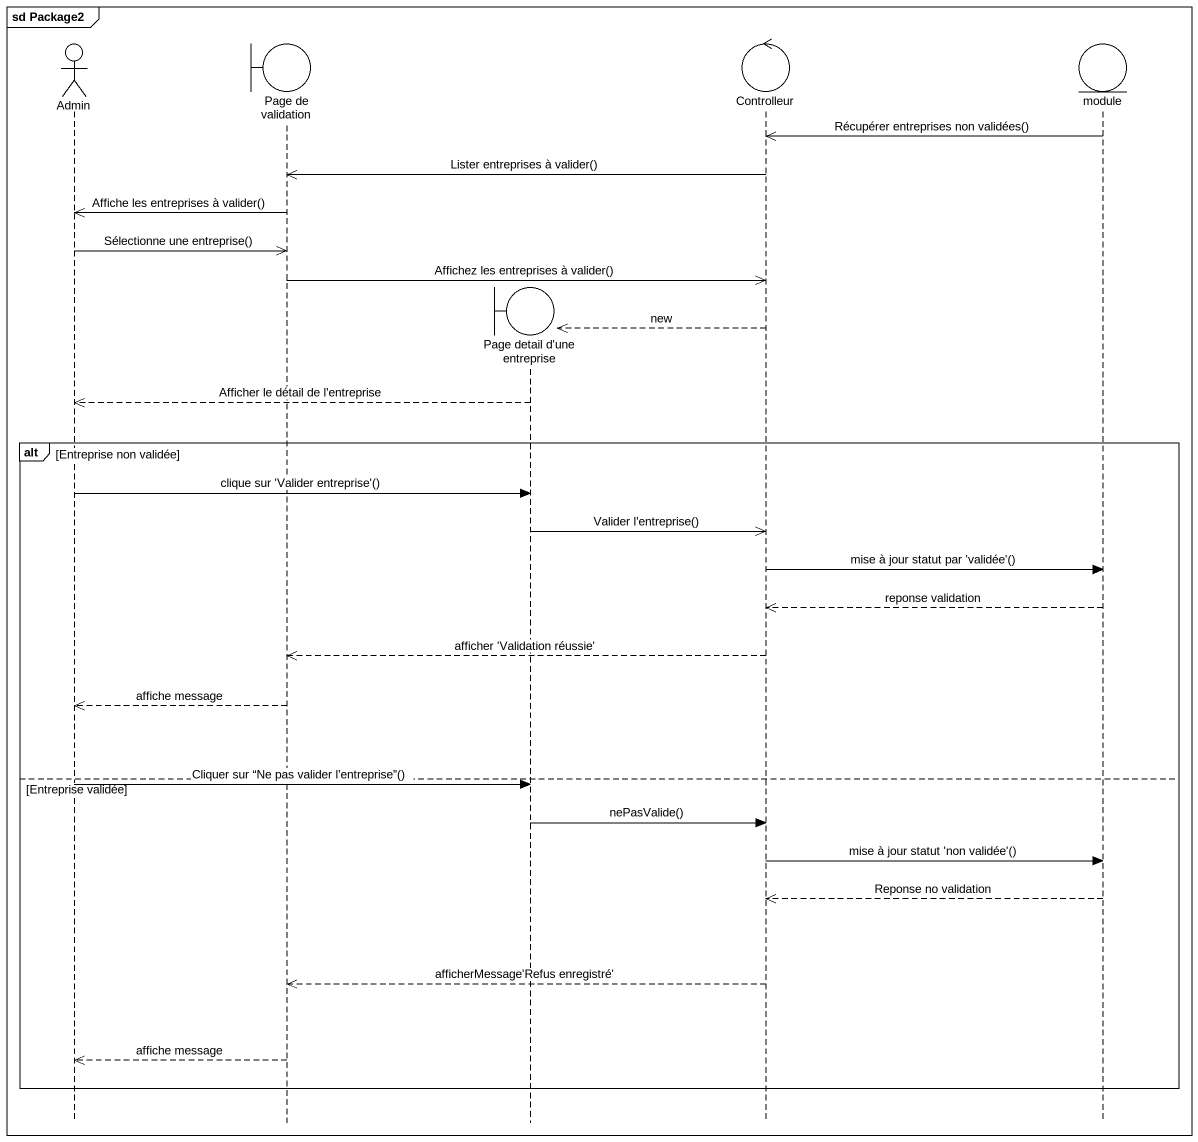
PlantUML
@startuml
mainframe sd Package2
hide footbox
actor Admin
boundary "Page de validation" as Page_de_validation
boundary "Page detail d'une entreprise" as Page_detail_d_une_entreprise
control Controlleur
entity module

module ->> Controlleur : Récupérer entreprises non validées()
Controlleur ->> Page_de_validation : Lister entreprises à valider()
Page_de_validation ->> Admin : Affiche les entreprises à valider()
Admin ->> Page_de_validation : Sélectionne une entreprise()
Page_de_validation ->> Controlleur : Affichez les entreprises à valider()
Controlleur -->> Page_detail_d_une_entreprise ** : new
Page_detail_d_une_entreprise -->> Admin : Afficher le détail de l’entreprise
alt Entreprise non validée
  Admin -> Page_detail_d_une_entreprise : clique sur 'Valider entreprise'()
  Page_detail_d_une_entreprise ->> Controlleur : Valider l’entreprise()
  Controlleur -> module : mise à jour statut par 'validée'()
  module -->> Controlleur : reponse validation
  Controlleur -->> Page_de_validation : afficher 'Validation réussie'
  Page_de_validation -->> Admin : affiche message
else Entreprise validée
  Admin -> Page_detail_d_une_entreprise : Cliquer sur “Ne pas valider l’entreprise”()
  Page_detail_d_une_entreprise -> Controlleur : nePasValide()
  Controlleur -> module : mise à jour statut 'non validée'()
  module -->> Controlleur : Reponse no validation
  Controlleur -->> Page_de_validation : afficherMessage'Refus enregistré'
  Page_de_validation -->> Admin : affiche message
end
@enduml
